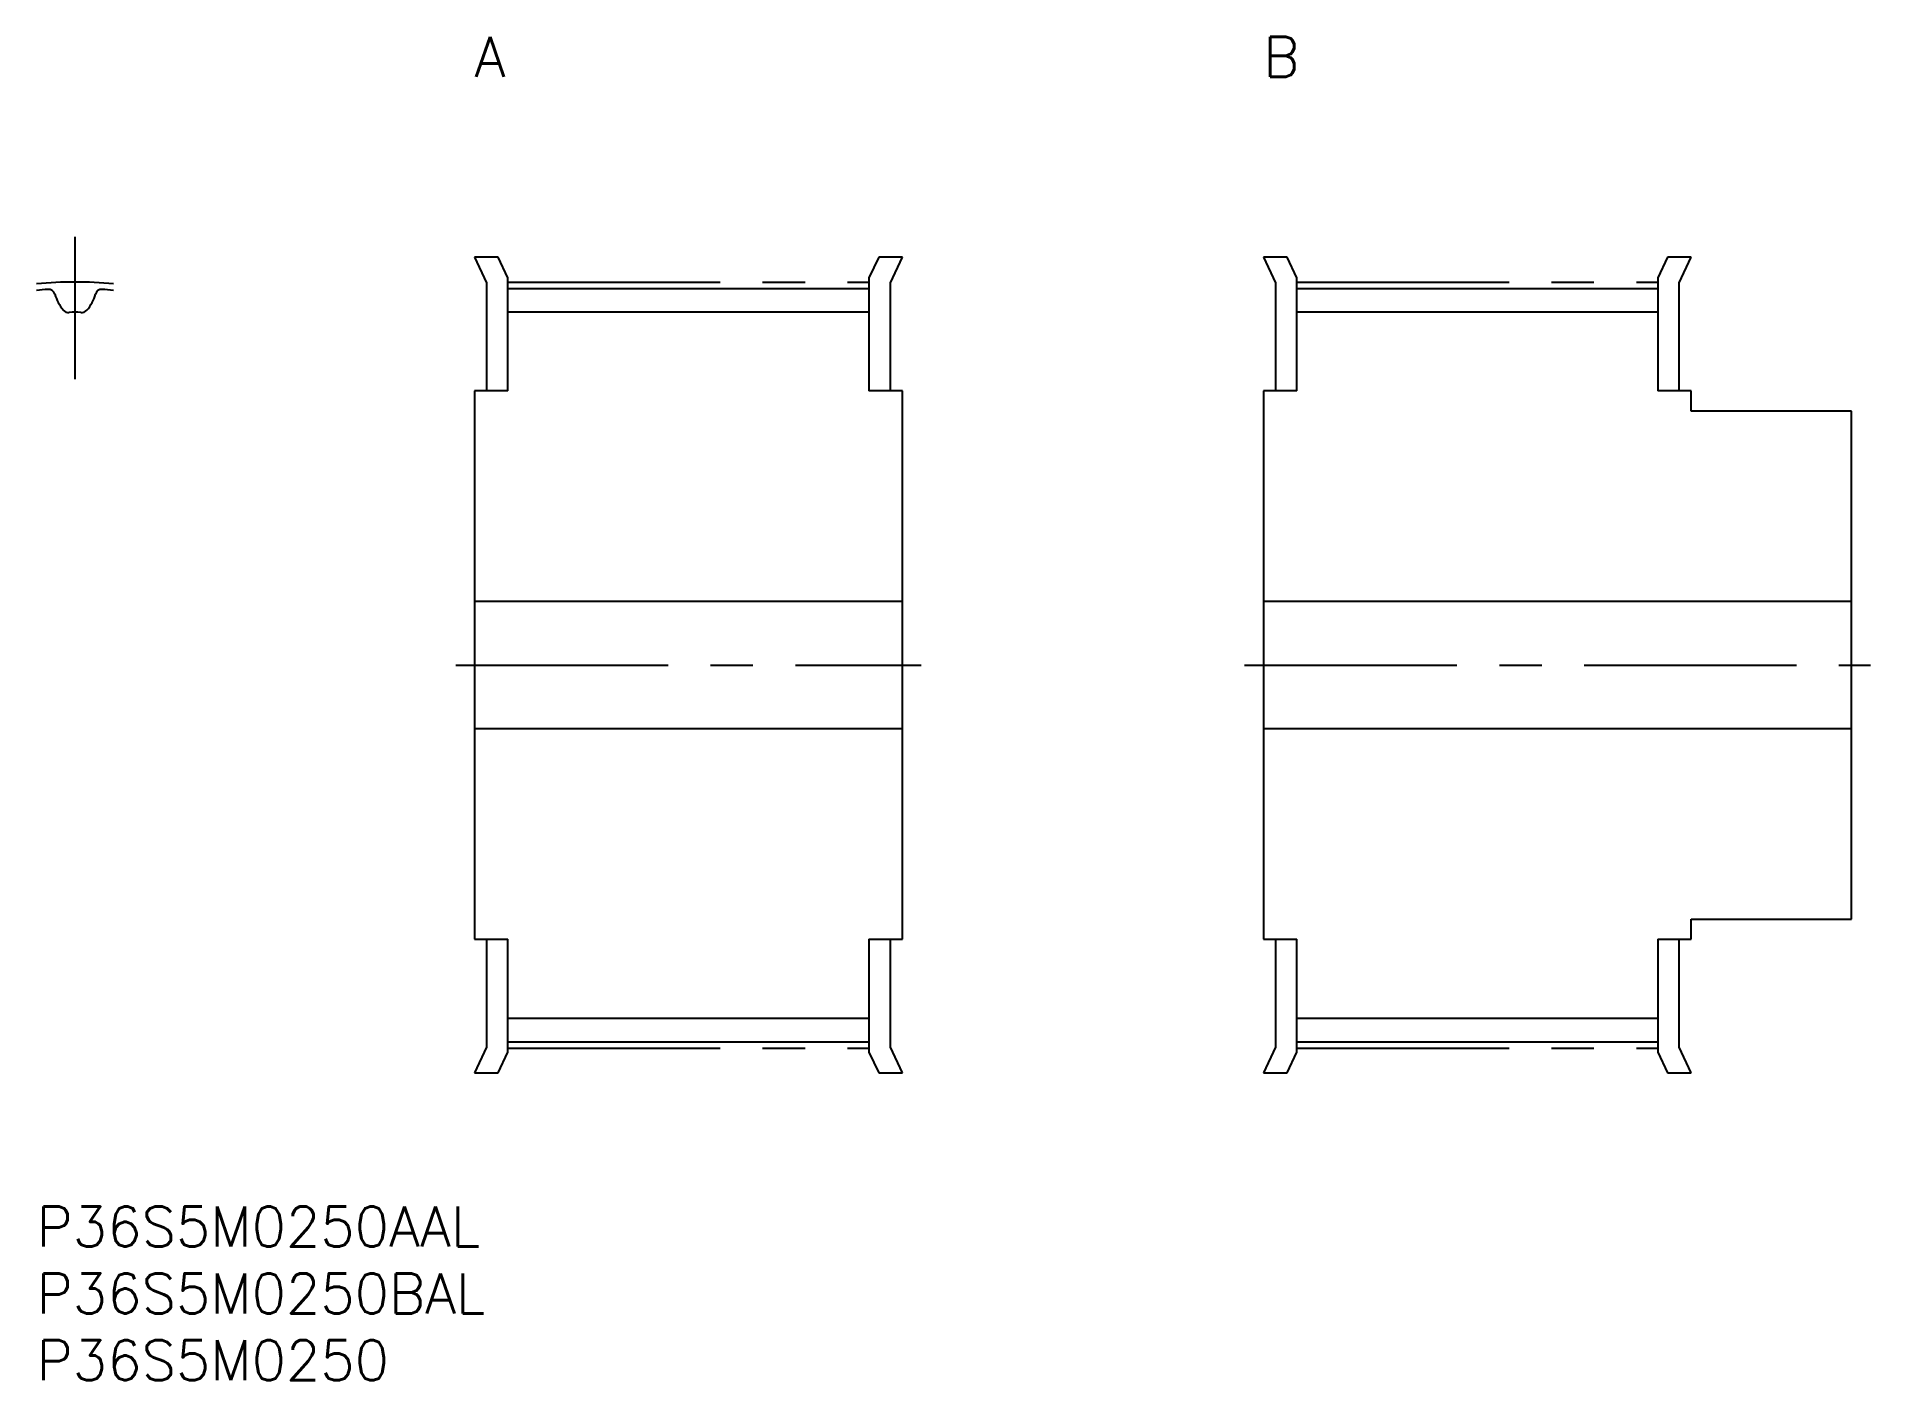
# Model space of a CAD drawing. Extents: x 0 to 137, y -13 to 88.
import ezdxf

# ---------------------------------------------------------------- set-up
doc = ezdxf.new("R2010")
doc.units = 0
doc.header["$LTSCALE"] = 0.5
doc.linetypes.add('CENTER', pattern=[50.8, 31.75, -6.35, 6.35, -6.35])
for name, color, linetype in [('MSM_CENTER', 1, 'CENTER'), ('MSM_CONTINUOUS', 7, 'CONTINUOUS'), ('MSM_PART_NUMBER', 7, 'CONTINUOUS')]:
    doc.layers.add(name, color=color, linetype=linetype)
doc.styles.get("Standard").update_dxf_attribs({"font": 'txt.shx', "height": 1, "bigfont": 'bigfont.shx'})

# ---------------------------------------------------------------- blocks, each defined once
blk = doc.blocks.new('*U36')
at = {"layer": 'MSM_PART_NUMBER'}
blk.add_text('A', height=3, dxfattribs=at).set_placement((32.75, 84.5))
blk = doc.blocks.new('*U37')
at = {"layer": 'MSM_PART_NUMBER'}
blk.add_text('B', height=3, dxfattribs=at).set_placement((91.75, 84.5))
blk = doc.blocks.new('*U38')
at = {"layer": 'MSM_PART_NUMBER'}
blk.add_text('P36S5M0250', height=3, dxfattribs=at).set_placement((0, -13))
blk = doc.blocks.new('*U39')
at = {"layer": 'MSM_PART_NUMBER'}
blk.add_text('P36S5M0250BAL', height=3, dxfattribs=at).set_placement((0, -8))
blk = doc.blocks.new('*U40')
at = {"layer": 'MSM_PART_NUMBER'}
blk.add_text('P36S5M0250AAL', height=3, dxfattribs=at).set_placement((0, -3))

msp = doc.modelspace()

# ---------------------------------------------------------------- linework, layer by layer
at = {"layer": 'MSM_CENTER'}
for p, q in [((2.87, 61.88), (2.87, 72.53)), ((35.25, 69.15), (62.25, 69.15)), ((94.25, 69.15), (121.25, 69.15)), ((31.35, 40.5), (66.15, 40.5)), ((90.35, 40.5), (137.15, 40.5)), ((35.25, 11.85), (62.25, 11.85)), ((94.25, 11.85), (121.25, 11.85))]:
    msp.add_line(p, q, dxfattribs=at)
msp.add_arc((2.87, 40.5), 28.65, 84.2441, 95.7559, dxfattribs=at)
at = {"layer": 'MSM_CONTINUOUS'}
for p, q in [((34.52, 71), (32.75, 71)), ((32.75, 71), (33.65, 69.09)), ((35.25, 69.45), (34.52, 71)), ((62.98, 71), (62.25, 69.45)), ((64.75, 71), (62.98, 71)), ((63.85, 69.09), (64.75, 71)), ((93.52, 71), (91.75, 71)), ((91.75, 71), (92.65, 69.09)), ((94.25, 69.45), (93.52, 71)), ((121.98, 71), (121.25, 69.45)), ((123.75, 71), (121.98, 71)), ((122.85, 69.09), (123.75, 71)), ((33.65, 69.09), (33.65, 61)), ((35.25, 61), (35.25, 69.45)), ((35.25, 68.67), (62.25, 68.67)), ((62.25, 69.45), (62.25, 61)), ((63.85, 61), (63.85, 69.09)), ((92.65, 69.09), (92.65, 61)), ((94.25, 61), (94.25, 69.45)), ((94.25, 68.67), (121.25, 68.67)), ((121.25, 69.45), (121.25, 61)), ((122.85, 61), (122.85, 69.09)), ((62.25, 66.9), (35.25, 66.9)), ((121.25, 66.9), (94.25, 66.9)), ((32.75, 61), (32.75, 20)), ((35.25, 61), (32.75, 61)), ((64.75, 61), (62.25, 61)), ((64.75, 20), (64.75, 61)), ((91.75, 61), (91.75, 20)), ((94.25, 61), (91.75, 61)), ((123.75, 61), (121.25, 61)), ((123.75, 59.5), (123.75, 61)), ((135.75, 59.5), (123.75, 59.5)), ((135.75, 21.5), (135.75, 59.5)), ((64.75, 45.25), (32.75, 45.25)), ((135.75, 45.25), (91.75, 45.25)), ((32.75, 35.75), (64.75, 35.75)), ((91.75, 35.75), (135.75, 35.75)), ((123.75, 20), (123.75, 21.5)), ((123.75, 21.5), (135.75, 21.5)), ((32.75, 20), (35.25, 20)), ((33.65, 20), (33.65, 11.91)), ((35.25, 11.55), (35.25, 20)), ((62.25, 20), (62.25, 11.55)), ((62.25, 20), (64.75, 20)), ((63.85, 11.91), (63.85, 20)), ((91.75, 20), (94.25, 20)), ((92.65, 20), (92.65, 11.91)), ((94.25, 11.55), (94.25, 20)), ((121.25, 20), (121.25, 11.55)), ((121.25, 20), (123.75, 20)), ((122.85, 11.91), (122.85, 20)), ((35.25, 14.1), (62.25, 14.1)), ((94.25, 14.1), (121.25, 14.1)), ((33.65, 11.91), (32.75, 10)), ((34.52, 10), (35.25, 11.55)), ((35.25, 12.33), (62.25, 12.33)), ((62.25, 11.55), (62.98, 10)), ((64.75, 10), (63.85, 11.91)), ((92.65, 11.91), (91.75, 10)), ((93.52, 10), (94.25, 11.55)), ((94.25, 12.33), (121.25, 12.33)), ((121.25, 11.55), (121.98, 10)), ((123.75, 10), (122.85, 11.91)), ((32.75, 10), (34.52, 10)), ((62.98, 10), (64.75, 10)), ((91.75, 10), (93.52, 10)), ((121.98, 10), (123.75, 10))]:
    msp.add_line(p, q, dxfattribs=at)
for centre, radius, start, end in [((2.87, 40.5), 28.17, 94.1457, 95.8543), ((0.87, 68.1), 0.5, 16.1875, 94.1457), ((4.87, 68.1), 0.5, 85.8543, 163.8125), ((2.87, 40.5), 28.17, 84.1457, 85.9278), ((4.5, 69.15), 3.27, 196.1875, 219.991), ((1.25, 69.15), 3.28, 320.009, 343.8125), ((2.37, 67.37), 0.5, 219.991, 277.6274), ((2.87, 63.63), 3.27, 82.3726, 97.6274), ((3.37, 67.37), 0.5, 262.3726, 320.009)]:
    msp.add_arc(centre, radius, start, end, dxfattribs=at)

# ---------------------------------------------------------------- block references
for name in ['*U36', '*U37', '*U40', '*U39', '*U38']:
    msp.add_blockref(name, (0, 0), dxfattribs=at)

doc.saveas('drawing.dxf')
